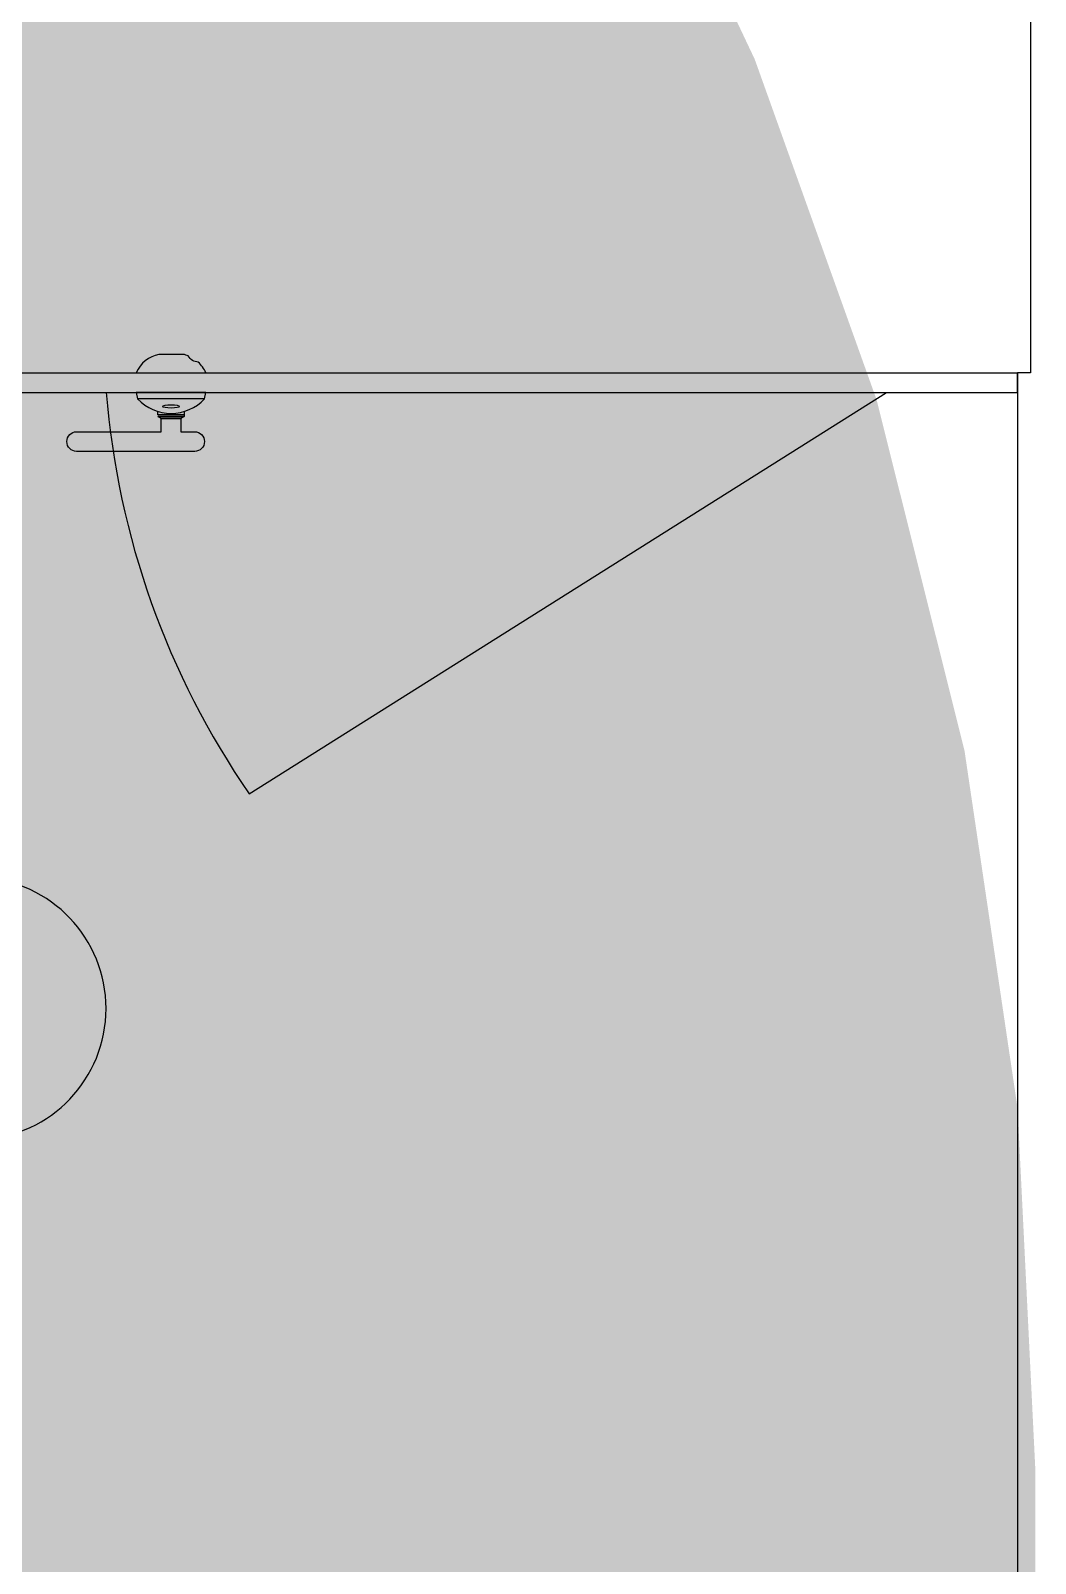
# Model space of a CAD drawing. Header units: millimetres. Extents: x 13515 to 183937, y -33900 to -660.
# Drawn here: x 60224.58 to 60236.57, y -20681.97 to -20663.67 of the extents above; entities that cross this region are included whole.
import ezdxf

# ---------------------------------------------------------------- set-up
doc = ezdxf.new("R2010")
doc.units = ezdxf.units.MM
doc.header["$LTSCALE"] = 100
doc.header["$MEASUREMENT"] = 0
doc.linetypes.add('HIDDEN', pattern=[2, 1, -1])
doc.layers.get('0').update_dxf_attribs({"linetype": 'CONTINUOUS'})
for name, color, linetype in [('254', 254, 'CONTINUOUS'), ('ELE9', 9, 'CONTINUOUS'), ('LED', 7, 'CONTINUOUS'), ('TOI', 12, 'CONTINUOUS')]:
    doc.layers.add(name, color=color, linetype=linetype)

# ---------------------------------------------------------------- blocks, each defined once
blk = doc.blocks.new('I2-샤워수전')
at = {"layer": 'TOI'}
blk.add_arc((-405, -105.006100000115), 100, 5.454830742067284, 354.5521910997354, dxfattribs=at)
blk = doc.blocks.new('B2FF')
at = {"layer": 'ELE9', "ltscale": 0.1}
for p, q in [((37345179.77238432, 549436.337561663), (37345128.77238434, 549436.337561663)), ((37345213.88780344, 549135.0985172128), (37345699.71605586, 549441.337561663)), ((37345144.27238432, 549424.337561663), (37345144.27238432, 549426.7940747698)), ((37345144.27238432, 549422.837561663), (37345164.27238432, 549422.837561663)), ((37345146.77238432, 549421.337561663), (37345144.27238432, 549422.837561663)), ((37345094.14738434, 549411.337561663), (37345146.77238432, 549411.337561663)), ((37345146.77238432, 549411.337561663), (37345146.77238432, 549421.337561663))]:
    blk.add_line(p, q, dxfattribs=at)
for points in [[(37345809.71605586, 550681.3375615717), (37345809.71605586, 549456.337561663), (37345799.71605586, 549456.337561663), (37345799.71605586, 548471.3375615736), (37344499.71605586, 548471.3375615736), (37344499.71605586, 549456.337561663), (37344489.71605586, 549456.337561663), (37344489.71605586, 550601.3375615736), (37345049.71605586, 550601.3375615736), (37345049.71605586, 550681.3375615717)], [(37344499.71605586, 549456.337561663), (37345799.71605586, 549456.337561663)], [(37344499.71605586, 549456.337561663), (37344499.71605586, 549441.337561663), (37345799.71605586, 549441.337561663), (37345799.71605586, 549456.337561663)]]:
    blk.add_lwpolyline(points, dxfattribs=at)
for points in [[(37345180.77238432, 549456.337561663, 0.1064448704441002), (37345175.05447654, 549464.4842997526, -0.2961171457058216), (37345167.42780127, 549469.2202544545, 0.0430356459177163), (37345163.52238432, 549470.337561663), (37345145.02238432, 549470.337561663, 0.2495660521492891), (37345127.77238432, 549456.337561663)], [(37345127.77238432, 549441.337561663), (37345128.77238434, 549436.337561663, 0.4313725490196005), (37345179.77238432, 549436.337561663), (37345180.77238432, 549441.337561663)]]:
    blk.add_lwpolyline(points, format="xyb", close=True, dxfattribs=at)
blk.add_lwpolyline([(37345164.27238432, 549426.7940747698), (37345164.27238432, 549424.337561663), (37345144.27238432, 549424.337561663), (37345164.27238432, 549424.337561663), (37345164.27238432, 549422.837561663), (37345161.77238432, 549421.337561663), (37345146.77238432, 549421.337561663), (37345161.77238432, 549421.337561663), (37345161.77238432, 549411.337561663), (37345172.27238432, 549411.337561663, -0.9999999999999998), (37345172.27238432, 549396.337561663), (37345082.27238434, 549396.337561663, -0.9999999999999998), (37345082.27238434, 549411.337561663), (37345094.77238432, 549411.337561663)], format="xyb", dxfattribs=at)
blk.add_arc((37345731.03052758, 549491.7594519694), 628.2066697264448, 184.6036957842876, 214.5930984112716, dxfattribs=at)
blk.add_ellipse((37345154.27238432, 549430.6079081406), major_axis=(-6.499999999999997, 9.423701989790279e-12), ratio=0.1930084877308087, dxfattribs=at)
at = {"layer": 'ELE9', "ltscale": 0.1, "extrusion": (0, 0, -1), "xscale": -1, "zscale": -1, "rotation": 180}
blk.add_blockref('I2-샤워수전', (-37344599.71605586, 548866.331461664), dxfattribs=at)

msp = doc.modelspace()

# ---------------------------------------------------------------- hatches: boundary and pattern name
at = {"layer": '254', "ltscale": 10000}
h = msp.add_hatch(color=256, dxfattribs=at)
h.dxf.hatch_style = 1
edge = h.paths.add_edge_path()
edge.add_arc((60080.01473127288, -20680.84569566387), 40, 90, 180)
edge.add_line((60040.01473127288, -20680.84569566387), (60040.01473127288, -20739.18136879147))
edge.add_arc((60080.01473127288, -20739.18136879147), 40, 180, 270)
edge.add_line((60080.01473127288, -20779.18136879147), (60192.57015130736, -20779.18136879147))
edge.add_arc((60192.57015130736, -20739.18136879147), 40, 270, 360)
edge.add_line((60232.57015130736, -20739.18136879147), (60232.57015130736, -20680.84569566387))
edge.add_arc((60192.57015130736, -20680.84569566387), 40, 0, 90)
edge.add_line((60192.57015130736, -20640.84569566387), (60080.01473127288, -20640.84569566387))

# ---------------------------------------------------------------- next in the draw order: block references
at = {"xscale": 0.01565177005511743, "yscale": 0.01565177005511743, "zscale": 0.01565177005511743}
msp.add_blockref('B2FF', (-524291.5122214594, -29267.71507409108), dxfattribs=at)

# ---------------------------------------------------------------- next in the draw order: linework, layer by layer
at = {"layer": 'LED', "color": 6, "linetype": 'HIDDEN', "ltscale": 0.3, "const_width": 7.999999999999995}
msp.add_lwpolyline([(60080.01473127288, -20640.84569566387, 0.414213562373095), (60040.01473127288, -20680.84569566387), (60040.01473127288, -20739.18136879147, 0.414213562373095), (60080.01473127288, -20779.18136879147), (60192.57015130736, -20779.18136879147, 0.414213562373095), (60232.57015130736, -20739.18136879147), (60232.57015130736, -20680.84569566387, 0.414213562373095), (60192.57015130736, -20640.84569566387)], format="xyb", close=True, dxfattribs=at)

doc.saveas('drawing.dxf')
